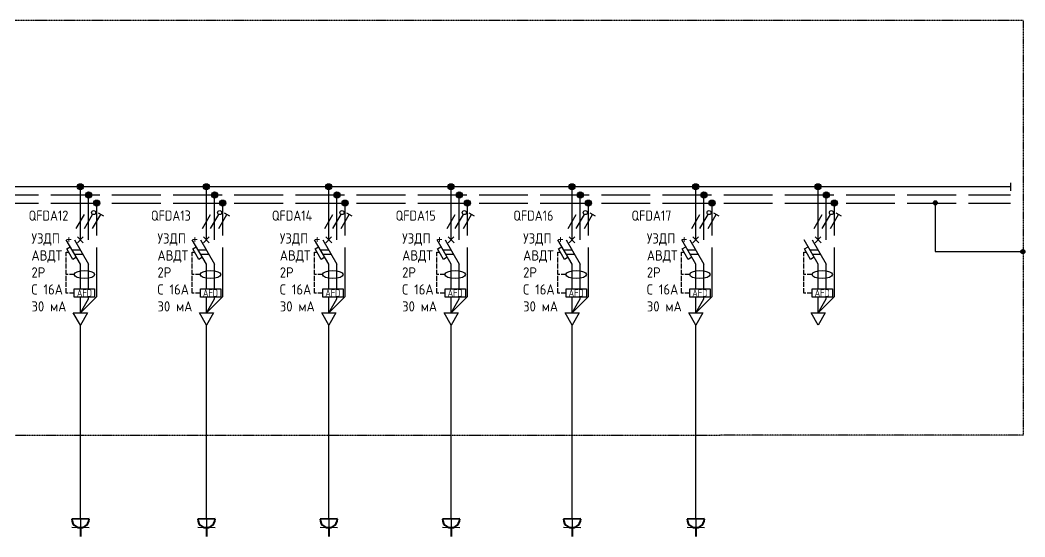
# Model space of a CAD drawing. Header units: millimetres. Extents: x -32 to 417638015, y -35 to 175284279.
# Drawn here: x 417596851 to 417621491, y 175224613 to 175237286 of the extents above; entities that cross this region are included whole.
import ezdxf
from ezdxf.enums import TextEntityAlignment as Align

# ---------------------------------------------------------------- set-up
doc = ezdxf.new("R2010")
doc.units = ezdxf.units.MM
doc.linetypes.add('ACAD_ISO02W100', pattern=[15, 12, -3])
doc.linetypes.add('DASHED2', pattern=[0.375, 0.25, -0.125])
doc.layers.add('4_Однолинейная схема', color=7, linetype='Continuous')
doc.layers.add('A-HATCH-WALL', color=7, linetype='Continuous')
doc.layers.add('A-ANNO-NOTE', color=7, linetype='Continuous', lineweight=5)
doc.layers.add('ЭОМ_Розетки быт', color=5, linetype='Continuous', lineweight=30)
doc.styles.add('DS23_Isopeur', font='isocpeur.ttf')
doc.styles.add('GOST Common', font='GOST_Common.ttf', dxfattribs={"width": 0.9, "height": 350})
doc.styles.add('GOST Common ISO', font='GOST_Common.ttf', dxfattribs={"width": 0.9, "height": 2.5})

# ---------------------------------------------------------------- blocks, each defined once
blk = doc.blocks.new('*U802')
at = {"layer": '4_Однолинейная схема'}
for p, q in [((595.35, 0), (0, 0)), ((595.35, 1), (595.35, -1))]:
    blk.add_line(p, q, dxfattribs=at)
at = {"layer": '4_Однолинейная схема', "linetype": 'ACAD_ISO02W100'}
for p, q in [((0, -2), (595.35, -2)), ((0, -4), (595.35, -4))]:
    blk.add_line(p, q, dxfattribs=at)
blk = doc.blocks.new('TSL_SHM_УГО_Точка - TSL_SHM_УГО_Точка-779818-ЩТ-1_1 _Р_ _')
at = {"layer": 'A-ANNO-NOTE', "lineweight": 30}
h = blk.add_hatch(color=256, dxfattribs=at)
edge = h.paths.add_edge_path()
edge.add_arc((0, 0), 0.5, 0, 360)
blk.add_circle((0, 0), 0.5, dxfattribs=at)
blk = doc.blocks.new('*U1158')
at = {"lineweight": -2}
h = blk.add_hatch(color=256, dxfattribs=at)
h.dxf.hatch_style = 1
edge = h.paths.add_edge_path()
edge.add_arc((0, 0), 0.75, 0, 360)
at = {"layer": 'A-HATCH-WALL', "lineweight": -2}
h = blk.add_hatch(color=256, dxfattribs=at)
h.dxf.hatch_style = 1
edge = h.paths.add_edge_path()
edge.add_arc((2, -2), 0.75, 0, 360)
h = blk.add_hatch(color=256, dxfattribs=at)
h.dxf.hatch_style = 1
edge = h.paths.add_edge_path()
edge.add_arc((4, -4), 0.75, 0, 360)
at = {"lineweight": -2}
for points in [[(0, -13), (0, 0)], [(-0.73, -13.73), (0.69, -12.31)], [(0.71, -13.71), (-0.71, -12.29)], [(0, -25.05), (0, -19), (-3.46, -13)], [(-0.98, -17.3), (-1.85, -17.8), (-3.35, -15.2), (-2.48, -14.7)], [(-1.46, -13), (2, -19)], [(-2.02, -15.5), (-0.02, -15.5)], [(-1.44, -16.5), (0.56, -16.5)], [(0, -30.92), (0, -27.05)]]:
    blk.add_lwpolyline(points, dxfattribs=at)
at = {"linetype": 'ACAD_ISO02W100', "lineweight": -2}
for points in [[(2, -13), (2, -2)], [(4, -26.92), (4, -4)], [(2, -25.05), (2, -19)], [(0, -30.92), (4, -26.92)], [(0, -30.92), (2, -27.46), (2, -26.97)]]:
    blk.add_lwpolyline(points, dxfattribs=at)
at = {"color": 1, "lineweight": -2}
for points in [[(-1, -10.23), (1, -6.77)], [(1, -10.23), (3, -6.77)], [(3, -10.23), (5, -6.77)], [(4.35, -6.39), (5.65, -7.14)]]:
    blk.add_lwpolyline(points, dxfattribs=at)
at = {"color": 1, "linetype": 'ACAD_ISO02W100', "lineweight": -2, "ltscale": 0.1}
for points in [[(-3.5, -21.53), (-3.5, -21.53), (-3.5, -16), (-2.89, -16)], [(-1.5, -21.53), (-3.5, -21.53)], [(-1.5, -26.05), (-3.5, -26.05), (-3.5, -21.53)]]:
    blk.add_lwpolyline(points, dxfattribs=at)
at = {"lineweight": -2}
blk.add_lwpolyline([(0, -33.92), (-1.73, -30.92), (1.73, -30.92)], close=True, dxfattribs=at)
for centre in [(0, 0), (2, -2), (4, -4)]:
    blk.add_circle(centre, 0.75, dxfattribs=at)
at = {"color": 1, "lineweight": -2}
blk.add_circle((3.25, -6.33), 0.5, dxfattribs=at)
at = {"lineweight": -2}
blk.add_ellipse((1, -21.53), major_axis=(2.5, 0), ratio=0.4, dxfattribs=at)
at = {"style": 'GOST Common ISO', "width": 0.9}
blk.add_attdef('ФАЗА', text='', height=2.5, dxfattribs=at).set_placement((0, 2), align=Align.CENTER)
at = {"lineweight": -2}
blk.add_wipeout([(-1.49, -25.05), (3.5, -25.05), (3.5, -27.05), (-1.49, -27.05)], dxfattribs=at)
blk.add_lwpolyline([(3.5, -27.05), (-1.49, -27.05), (-1.49, -25.05), (3.5, -25.05)], close=True, dxfattribs=at)
at = {"lineweight": -2, "insert": (1, -26.05), "char_height": 1.75, "attachment_point": 5, "style": 'GOST Common ISO'}
blk.add_mtext_dynamic_manual_height_columns('AFD', width=4.9912, gutter_width=12.5, heights=[0], dxfattribs=at)
blk = doc.blocks.new('*U1159')
at = {"lineweight": -2}
h = blk.add_hatch(color=256, dxfattribs=at)
h.dxf.hatch_style = 1
edge = h.paths.add_edge_path()
edge.add_arc((0, 0), 0.75, 0, 360)
at = {"layer": 'A-HATCH-WALL', "lineweight": -2}
h = blk.add_hatch(color=256, dxfattribs=at)
h.dxf.hatch_style = 1
edge = h.paths.add_edge_path()
edge.add_arc((2, -2), 0.75, 0, 360)
h = blk.add_hatch(color=256, dxfattribs=at)
h.dxf.hatch_style = 1
edge = h.paths.add_edge_path()
edge.add_arc((4, -4), 0.75, 0, 360)
at = {"lineweight": -2}
for points in [[(0, -13), (0, 0)], [(-0.73, -13.73), (0.69, -12.31)], [(0.71, -13.71), (-0.71, -12.29)], [(0, -25.05), (0, -19), (-3.46, -13)], [(-0.98, -17.3), (-1.85, -17.8), (-3.35, -15.2), (-2.48, -14.7)], [(-1.46, -13), (2, -19)], [(-2.02, -15.5), (-0.02, -15.5)], [(-1.44, -16.5), (0.56, -16.5)], [(0, -30.92), (0, -27.05)]]:
    blk.add_lwpolyline(points, dxfattribs=at)
at = {"linetype": 'ACAD_ISO02W100', "lineweight": -2}
for points in [[(2, -13), (2, -2)], [(4, -26.92), (4, -4)], [(2, -25.05), (2, -19)], [(0, -30.92), (4, -26.92)], [(0, -30.92), (2, -27.46), (2, -26.97)]]:
    blk.add_lwpolyline(points, dxfattribs=at)
at = {"color": 1, "lineweight": -2}
for points in [[(-1, -10.23), (1, -6.77)], [(1, -10.23), (3, -6.77)], [(3, -10.23), (5, -6.77)], [(4.35, -6.39), (5.65, -7.14)]]:
    blk.add_lwpolyline(points, dxfattribs=at)
at = {"color": 1, "linetype": 'ACAD_ISO02W100', "lineweight": -2, "ltscale": 0.1}
for points in [[(-3.5, -21.53), (-3.5, -21.53), (-3.5, -16), (-2.89, -16)], [(-1.5, -21.53), (-3.5, -21.53)], [(-1.5, -26.05), (-3.5, -26.05), (-3.5, -21.53)]]:
    blk.add_lwpolyline(points, dxfattribs=at)
at = {"lineweight": -2}
blk.add_lwpolyline([(0, -33.92), (-1.73, -30.92), (1.73, -30.92)], close=True, dxfattribs=at)
for centre in [(0, 0), (2, -2), (4, -4)]:
    blk.add_circle(centre, 0.75, dxfattribs=at)
at = {"color": 1, "lineweight": -2}
blk.add_circle((3.25, -6.33), 0.5, dxfattribs=at)
at = {"lineweight": -2}
blk.add_ellipse((1, -21.53), major_axis=(2.5, 0), ratio=0.4, dxfattribs=at)
at = {"style": 'GOST Common ISO', "width": 0.9}
blk.add_attdef('ФАЗА', text='', height=2.5, dxfattribs=at).set_placement((0, 2), align=Align.CENTER)
at = {"lineweight": -2}
blk.add_wipeout([(-1.49, -25.05), (3.5, -25.05), (3.5, -27.05), (-1.49, -27.05)], dxfattribs=at)
blk.add_lwpolyline([(3.5, -27.05), (-1.49, -27.05), (-1.49, -25.05), (3.5, -25.05)], close=True, dxfattribs=at)
at = {"lineweight": -2, "insert": (1, -26.05), "char_height": 1.75, "attachment_point": 5, "style": 'GOST Common ISO'}
blk.add_mtext_dynamic_manual_height_columns('AFD', width=4.9912, gutter_width=12.5, heights=[0], dxfattribs=at)
blk = doc.blocks.new('*U1160')
at = {"lineweight": -2}
h = blk.add_hatch(color=256, dxfattribs=at)
h.dxf.hatch_style = 1
edge = h.paths.add_edge_path()
edge.add_arc((0, 0), 0.75, 0, 360)
at = {"layer": 'A-HATCH-WALL', "lineweight": -2}
h = blk.add_hatch(color=256, dxfattribs=at)
h.dxf.hatch_style = 1
edge = h.paths.add_edge_path()
edge.add_arc((2, -2), 0.75, 0, 360)
h = blk.add_hatch(color=256, dxfattribs=at)
h.dxf.hatch_style = 1
edge = h.paths.add_edge_path()
edge.add_arc((4, -4), 0.75, 0, 360)
at = {"lineweight": -2}
for points in [[(0, -13), (0, 0)], [(-0.73, -13.73), (0.69, -12.31)], [(0.71, -13.71), (-0.71, -12.29)], [(0, -25.05), (0, -19), (-3.46, -13)], [(-0.98, -17.3), (-1.85, -17.8), (-3.35, -15.2), (-2.48, -14.7)], [(-1.46, -13), (2, -19)], [(-2.02, -15.5), (-0.02, -15.5)], [(-1.44, -16.5), (0.56, -16.5)], [(0, -30.92), (0, -27.05)]]:
    blk.add_lwpolyline(points, dxfattribs=at)
at = {"linetype": 'ACAD_ISO02W100', "lineweight": -2}
for points in [[(2, -13), (2, -2)], [(4, -26.92), (4, -4)], [(2, -25.05), (2, -19)], [(0, -30.92), (4, -26.92)], [(0, -30.92), (2, -27.46), (2, -26.97)]]:
    blk.add_lwpolyline(points, dxfattribs=at)
at = {"color": 1, "lineweight": -2}
for points in [[(-1, -10.23), (1, -6.77)], [(1, -10.23), (3, -6.77)], [(3, -10.23), (5, -6.77)], [(4.35, -6.39), (5.65, -7.14)]]:
    blk.add_lwpolyline(points, dxfattribs=at)
at = {"color": 1, "linetype": 'ACAD_ISO02W100', "lineweight": -2, "ltscale": 0.1}
for points in [[(-3.5, -21.53), (-3.5, -21.53), (-3.5, -16), (-2.89, -16)], [(-1.5, -21.53), (-3.5, -21.53)], [(-1.5, -26.05), (-3.5, -26.05), (-3.5, -21.53)]]:
    blk.add_lwpolyline(points, dxfattribs=at)
at = {"lineweight": -2}
blk.add_lwpolyline([(0, -33.92), (-1.73, -30.92), (1.73, -30.92)], close=True, dxfattribs=at)
for centre in [(0, 0), (2, -2), (4, -4)]:
    blk.add_circle(centre, 0.75, dxfattribs=at)
at = {"color": 1, "lineweight": -2}
blk.add_circle((3.25, -6.33), 0.5, dxfattribs=at)
at = {"lineweight": -2}
blk.add_ellipse((1, -21.53), major_axis=(2.5, 0), ratio=0.4, dxfattribs=at)
at = {"style": 'GOST Common ISO', "width": 0.9}
blk.add_attdef('ФАЗА', text='', height=2.5, dxfattribs=at).set_placement((0, 2), align=Align.CENTER)
at = {"lineweight": -2}
blk.add_wipeout([(-1.49, -25.05), (3.5, -25.05), (3.5, -27.05), (-1.49, -27.05)], dxfattribs=at)
blk.add_lwpolyline([(3.5, -27.05), (-1.49, -27.05), (-1.49, -25.05), (3.5, -25.05)], close=True, dxfattribs=at)
at = {"lineweight": -2, "insert": (1, -26.05), "char_height": 1.75, "attachment_point": 5, "style": 'GOST Common ISO'}
blk.add_mtext_dynamic_manual_height_columns('AFD', width=4.9912, gutter_width=12.5, heights=[0], dxfattribs=at)
blk = doc.blocks.new('*U1161')
at = {"lineweight": -2}
h = blk.add_hatch(color=256, dxfattribs=at)
h.dxf.hatch_style = 1
edge = h.paths.add_edge_path()
edge.add_arc((0, 0), 0.75, 0, 360)
at = {"layer": 'A-HATCH-WALL', "lineweight": -2}
h = blk.add_hatch(color=256, dxfattribs=at)
h.dxf.hatch_style = 1
edge = h.paths.add_edge_path()
edge.add_arc((2, -2), 0.75, 0, 360)
h = blk.add_hatch(color=256, dxfattribs=at)
h.dxf.hatch_style = 1
edge = h.paths.add_edge_path()
edge.add_arc((4, -4), 0.75, 0, 360)
at = {"lineweight": -2}
for points in [[(0, -13), (0, 0)], [(-0.73, -13.73), (0.69, -12.31)], [(0.71, -13.71), (-0.71, -12.29)], [(0, -25.05), (0, -19), (-3.46, -13)], [(-0.98, -17.3), (-1.85, -17.8), (-3.35, -15.2), (-2.48, -14.7)], [(-1.46, -13), (2, -19)], [(-2.02, -15.5), (-0.02, -15.5)], [(-1.44, -16.5), (0.56, -16.5)], [(0, -30.92), (0, -27.05)]]:
    blk.add_lwpolyline(points, dxfattribs=at)
at = {"linetype": 'ACAD_ISO02W100', "lineweight": -2}
for points in [[(2, -13), (2, -2)], [(4, -26.92), (4, -4)], [(2, -25.05), (2, -19)], [(0, -30.92), (4, -26.92)], [(0, -30.92), (2, -27.46), (2, -26.97)]]:
    blk.add_lwpolyline(points, dxfattribs=at)
at = {"color": 1, "lineweight": -2}
for points in [[(-1, -10.23), (1, -6.77)], [(1, -10.23), (3, -6.77)], [(3, -10.23), (5, -6.77)], [(4.35, -6.39), (5.65, -7.14)]]:
    blk.add_lwpolyline(points, dxfattribs=at)
at = {"color": 1, "linetype": 'ACAD_ISO02W100', "lineweight": -2, "ltscale": 0.1}
for points in [[(-3.5, -21.53), (-3.5, -21.53), (-3.5, -16), (-2.89, -16)], [(-1.5, -21.53), (-3.5, -21.53)], [(-1.5, -26.05), (-3.5, -26.05), (-3.5, -21.53)]]:
    blk.add_lwpolyline(points, dxfattribs=at)
at = {"lineweight": -2}
blk.add_lwpolyline([(0, -33.92), (-1.73, -30.92), (1.73, -30.92)], close=True, dxfattribs=at)
for centre in [(0, 0), (2, -2), (4, -4)]:
    blk.add_circle(centre, 0.75, dxfattribs=at)
at = {"color": 1, "lineweight": -2}
blk.add_circle((3.25, -6.33), 0.5, dxfattribs=at)
at = {"lineweight": -2}
blk.add_ellipse((1, -21.53), major_axis=(2.5, 0), ratio=0.4, dxfattribs=at)
at = {"style": 'GOST Common ISO', "width": 0.9}
blk.add_attdef('ФАЗА', text='', height=2.5, dxfattribs=at).set_placement((0, 2), align=Align.CENTER)
at = {"lineweight": -2}
blk.add_wipeout([(-1.49, -25.05), (3.5, -25.05), (3.5, -27.05), (-1.49, -27.05)], dxfattribs=at)
blk.add_lwpolyline([(3.5, -27.05), (-1.49, -27.05), (-1.49, -25.05), (3.5, -25.05)], close=True, dxfattribs=at)
at = {"lineweight": -2, "insert": (1, -26.05), "char_height": 1.75, "attachment_point": 5, "style": 'GOST Common ISO'}
blk.add_mtext_dynamic_manual_height_columns('AFD', width=4.9912, gutter_width=12.5, heights=[0], dxfattribs=at)
blk = doc.blocks.new('*U1149')
at = {"lineweight": -2}
h = blk.add_hatch(color=256, dxfattribs=at)
h.dxf.hatch_style = 1
edge = h.paths.add_edge_path()
edge.add_arc((0, 0), 0.75, 0, 360)
at = {"layer": 'A-HATCH-WALL', "lineweight": -2}
h = blk.add_hatch(color=256, dxfattribs=at)
h.dxf.hatch_style = 1
edge = h.paths.add_edge_path()
edge.add_arc((2, -2), 0.75, 0, 360)
h = blk.add_hatch(color=256, dxfattribs=at)
h.dxf.hatch_style = 1
edge = h.paths.add_edge_path()
edge.add_arc((4, -4), 0.75, 0, 360)
at = {"lineweight": -2}
for points in [[(0, -13), (0, 0)], [(-0.73, -13.73), (0.69, -12.31)], [(0.71, -13.71), (-0.71, -12.29)], [(0, -25.05), (0, -19), (-3.46, -13)], [(-0.98, -17.3), (-1.85, -17.8), (-3.35, -15.2), (-2.48, -14.7)], [(-1.46, -13), (2, -19)], [(-2.02, -15.5), (-0.02, -15.5)], [(-1.44, -16.5), (0.56, -16.5)], [(0, -30.92), (0, -27.05)]]:
    blk.add_lwpolyline(points, dxfattribs=at)
at = {"linetype": 'ACAD_ISO02W100', "lineweight": -2}
for points in [[(2, -13), (2, -2)], [(4, -26.92), (4, -4)], [(2, -25.05), (2, -19)], [(0, -30.92), (4, -26.92)], [(0, -30.92), (2, -27.46), (2, -26.97)]]:
    blk.add_lwpolyline(points, dxfattribs=at)
at = {"color": 1, "lineweight": -2}
for points in [[(-1, -10.23), (1, -6.77)], [(1, -10.23), (3, -6.77)], [(3, -10.23), (5, -6.77)], [(4.35, -6.39), (5.65, -7.14)]]:
    blk.add_lwpolyline(points, dxfattribs=at)
at = {"color": 1, "linetype": 'ACAD_ISO02W100', "lineweight": -2, "ltscale": 0.1}
for points in [[(-3.5, -21.53), (-3.5, -21.53), (-3.5, -16), (-2.89, -16)], [(-1.5, -21.53), (-3.5, -21.53)], [(-1.5, -26.05), (-3.5, -26.05), (-3.5, -21.53)]]:
    blk.add_lwpolyline(points, dxfattribs=at)
at = {"lineweight": -2}
blk.add_lwpolyline([(0, -33.92), (-1.73, -30.92), (1.73, -30.92)], close=True, dxfattribs=at)
for centre in [(0, 0), (2, -2), (4, -4)]:
    blk.add_circle(centre, 0.75, dxfattribs=at)
at = {"color": 1, "lineweight": -2}
blk.add_circle((3.25, -6.33), 0.5, dxfattribs=at)
at = {"lineweight": -2}
blk.add_ellipse((1, -21.53), major_axis=(2.5, 0), ratio=0.4, dxfattribs=at)
at = {"style": 'GOST Common ISO', "width": 0.9}
blk.add_attdef('ФАЗА', text='', height=2.5, dxfattribs=at).set_placement((0, 2), align=Align.CENTER)
at = {"lineweight": -2}
blk.add_wipeout([(-1.49, -25.05), (3.5, -25.05), (3.5, -27.05), (-1.49, -27.05)], dxfattribs=at)
blk.add_lwpolyline([(3.5, -27.05), (-1.49, -27.05), (-1.49, -25.05), (3.5, -25.05)], close=True, dxfattribs=at)
at = {"lineweight": -2, "insert": (1, -26.05), "char_height": 1.75, "attachment_point": 5, "style": 'GOST Common ISO'}
blk.add_mtext_dynamic_manual_height_columns('AFD', width=4.9912, gutter_width=12.5, heights=[0], dxfattribs=at)
blk = doc.blocks.new('*U1150')
at = {"lineweight": -2}
h = blk.add_hatch(color=256, dxfattribs=at)
h.dxf.hatch_style = 1
edge = h.paths.add_edge_path()
edge.add_arc((0, 0), 0.75, 0, 360)
at = {"layer": 'A-HATCH-WALL', "lineweight": -2}
h = blk.add_hatch(color=256, dxfattribs=at)
h.dxf.hatch_style = 1
edge = h.paths.add_edge_path()
edge.add_arc((2, -2), 0.75, 0, 360)
h = blk.add_hatch(color=256, dxfattribs=at)
h.dxf.hatch_style = 1
edge = h.paths.add_edge_path()
edge.add_arc((4, -4), 0.75, 0, 360)
at = {"lineweight": -2}
for points in [[(0, -13), (0, 0)], [(-0.73, -13.73), (0.69, -12.31)], [(0.71, -13.71), (-0.71, -12.29)], [(0, -25.05), (0, -19), (-3.46, -13)], [(-0.98, -17.3), (-1.85, -17.8), (-3.35, -15.2), (-2.48, -14.7)], [(-1.46, -13), (2, -19)], [(-2.02, -15.5), (-0.02, -15.5)], [(-1.44, -16.5), (0.56, -16.5)], [(0, -30.92), (0, -27.05)]]:
    blk.add_lwpolyline(points, dxfattribs=at)
at = {"linetype": 'ACAD_ISO02W100', "lineweight": -2}
for points in [[(2, -13), (2, -2)], [(4, -26.92), (4, -4)], [(2, -25.05), (2, -19)], [(0, -30.92), (4, -26.92)], [(0, -30.92), (2, -27.46), (2, -26.97)]]:
    blk.add_lwpolyline(points, dxfattribs=at)
at = {"color": 1, "lineweight": -2}
for points in [[(-1, -10.23), (1, -6.77)], [(1, -10.23), (3, -6.77)], [(3, -10.23), (5, -6.77)], [(4.35, -6.39), (5.65, -7.14)]]:
    blk.add_lwpolyline(points, dxfattribs=at)
at = {"color": 1, "linetype": 'ACAD_ISO02W100', "lineweight": -2, "ltscale": 0.1}
for points in [[(-3.5, -21.53), (-3.5, -21.53), (-3.5, -16), (-2.89, -16)], [(-1.5, -21.53), (-3.5, -21.53)], [(-1.5, -26.05), (-3.5, -26.05), (-3.5, -21.53)]]:
    blk.add_lwpolyline(points, dxfattribs=at)
at = {"lineweight": -2}
blk.add_lwpolyline([(0, -33.92), (-1.73, -30.92), (1.73, -30.92)], close=True, dxfattribs=at)
for centre in [(0, 0), (2, -2), (4, -4)]:
    blk.add_circle(centre, 0.75, dxfattribs=at)
at = {"color": 1, "lineweight": -2}
blk.add_circle((3.25, -6.33), 0.5, dxfattribs=at)
at = {"lineweight": -2}
blk.add_ellipse((1, -21.53), major_axis=(2.5, 0), ratio=0.4, dxfattribs=at)
at = {"style": 'GOST Common ISO', "width": 0.9}
blk.add_attdef('ФАЗА', text='', height=2.5, dxfattribs=at).set_placement((0, 2), align=Align.CENTER)
at = {"lineweight": -2}
blk.add_wipeout([(-1.49, -25.05), (3.5, -25.05), (3.5, -27.05), (-1.49, -27.05)], dxfattribs=at)
blk.add_lwpolyline([(3.5, -27.05), (-1.49, -27.05), (-1.49, -25.05), (3.5, -25.05)], close=True, dxfattribs=at)
at = {"lineweight": -2, "insert": (1, -26.05), "char_height": 1.75, "attachment_point": 5, "style": 'GOST Common ISO'}
blk.add_mtext_dynamic_manual_height_columns('AFD', width=4.9912, gutter_width=12.5, heights=[0], dxfattribs=at)
blk = doc.blocks.new('*U74')
at = {"color": 0, "lineweight": 40}
for p, q in [((18, 249), (-18, -249)), ((249, -18), (499, -37))]:
    blk.add_line(p, q, dxfattribs=at)
at = {"color": 0}
for p, q in [((0, 0), (249, -18)), ((268, 231), (231, -268))]:
    blk.add_line(p, q, dxfattribs=at)
at = {"color": 0, "lineweight": 40}
blk.add_arc((0, 0), 250, 265.799, 85.799, dxfattribs=at)
at = {"color": 7, "style": 'GOST Common', "width": 0.9}
for tag, p in [('КОЛВО', (36, 425)), ('ВЫСОТА', (294, -391))]:
    blk.add_attdef(tag, p, '', height=350, dxfattribs=at)
at = {"color": 7, "linetype": 'ByBlock', "style": 'GOST Common', "width": 0.9}
blk.add_attdef('ГРУППА', text='', height=350, dxfattribs=at).set_placement((-568, 0), align=Align.RIGHT)
blk = doc.blocks.new('*U1136')
at = {"linetype": 'ByBlock', "lineweight": -2}
blk.add_lwpolyline([(0, -1), (0, 838.3)], dxfattribs=at)
at = {"layer": 'ЭОМ_Розетки быт', "color": 0, "xscale": 0.15, "yscale": 0.15, "zscale": 0.15, "rotation": 274.1958433846598}
blk.add_blockref('*U74', (0, -1), dxfattribs=at)
at = {"style": 'GOST Common ISO'}
for tag, p in [('ТРАССА', (-0.3, 0)), ('1_СТРОКА', (4.4, 0)), ('2_СТРОКА', (9.2, 0)), ('3_СТРОКА', (13.9, 0)), ('4_СТРОКА', (18.4, -0.2))]:
    blk.add_attdef(tag, p, '', height=2.5, rotation=90, dxfattribs=at)
blk = doc.blocks.new('*U1137')
at = {"linetype": 'ByBlock', "lineweight": -2}
blk.add_lwpolyline([(0, -1), (0, 838.3)], dxfattribs=at)
at = {"layer": 'ЭОМ_Розетки быт', "color": 0, "xscale": 0.15, "yscale": 0.15, "zscale": 0.15, "rotation": 274.1958433846598}
blk.add_blockref('*U74', (0, -1), dxfattribs=at)
at = {"style": 'GOST Common ISO'}
for tag, p in [('ТРАССА', (-0.3, 0)), ('1_СТРОКА', (4.4, 0)), ('2_СТРОКА', (9.2, 0)), ('3_СТРОКА', (13.9, 0)), ('4_СТРОКА', (18.4, -0.2))]:
    blk.add_attdef(tag, p, '', height=2.5, rotation=90, dxfattribs=at)
blk = doc.blocks.new('*U1138')
at = {"linetype": 'ByBlock', "lineweight": -2}
blk.add_lwpolyline([(0, -1), (0, 838.3)], dxfattribs=at)
at = {"layer": 'ЭОМ_Розетки быт', "color": 0, "xscale": 0.15, "yscale": 0.15, "zscale": 0.15, "rotation": 274.1958433846598}
blk.add_blockref('*U74', (0, -1), dxfattribs=at)
at = {"style": 'GOST Common ISO'}
for tag, p in [('ТРАССА', (-0.3, 0)), ('1_СТРОКА', (4.4, 0)), ('2_СТРОКА', (9.2, 0)), ('3_СТРОКА', (13.9, 0)), ('4_СТРОКА', (18.4, -0.2))]:
    blk.add_attdef(tag, p, '', height=2.5, rotation=90, dxfattribs=at)
blk = doc.blocks.new('*U1139')
at = {"linetype": 'ByBlock', "lineweight": -2}
blk.add_lwpolyline([(0, -1), (0, 838.3)], dxfattribs=at)
at = {"layer": 'ЭОМ_Розетки быт', "color": 0, "xscale": 0.15, "yscale": 0.15, "zscale": 0.15, "rotation": 274.1958433846598}
blk.add_blockref('*U74', (0, -1), dxfattribs=at)
at = {"style": 'GOST Common ISO'}
for tag, p in [('ТРАССА', (-0.3, 0)), ('1_СТРОКА', (4.4, 0)), ('2_СТРОКА', (9.2, 0)), ('3_СТРОКА', (13.9, 0)), ('4_СТРОКА', (18.4, -0.2))]:
    blk.add_attdef(tag, p, '', height=2.5, rotation=90, dxfattribs=at)
blk = doc.blocks.new('*U1140')
at = {"linetype": 'ByBlock', "lineweight": -2}
blk.add_lwpolyline([(0, -1), (0, 838.3)], dxfattribs=at)
at = {"layer": 'ЭОМ_Розетки быт', "color": 0, "xscale": 0.15, "yscale": 0.15, "zscale": 0.15, "rotation": 274.1958433846598}
blk.add_blockref('*U74', (0, -1), dxfattribs=at)
at = {"style": 'GOST Common ISO'}
for tag, p in [('ТРАССА', (-0.3, 0)), ('1_СТРОКА', (4.4, 0)), ('2_СТРОКА', (9.2, 0)), ('3_СТРОКА', (13.9, 0)), ('4_СТРОКА', (18.4, -0.2))]:
    blk.add_attdef(tag, p, '', height=2.5, rotation=90, dxfattribs=at)
blk = doc.blocks.new('*U1141')
at = {"linetype": 'ByBlock', "lineweight": -2}
blk.add_lwpolyline([(0, -1), (0, 838.3)], dxfattribs=at)
at = {"layer": 'ЭОМ_Розетки быт', "color": 0, "xscale": 0.15, "yscale": 0.15, "zscale": 0.15, "rotation": 274.1958433846598}
blk.add_blockref('*U74', (0, -1), dxfattribs=at)
at = {"style": 'GOST Common ISO'}
for tag, p in [('ТРАССА', (-0.3, 0)), ('1_СТРОКА', (4.4, 0)), ('2_СТРОКА', (9.2, 0)), ('3_СТРОКА', (13.9, 0)), ('4_СТРОКА', (18.4, -0.2))]:
    blk.add_attdef(tag, p, '', height=2.5, rotation=90, dxfattribs=at)
blk = doc.blocks.new('*U799')
at = {"lineweight": -2}
h = blk.add_hatch(color=256, dxfattribs=at)
h.dxf.hatch_style = 1
edge = h.paths.add_edge_path()
edge.add_arc((0, 0), 0.75, 0, 360)
at = {"layer": 'A-HATCH-WALL', "lineweight": -2}
h = blk.add_hatch(color=256, dxfattribs=at)
h.dxf.hatch_style = 1
edge = h.paths.add_edge_path()
edge.add_arc((2, -2), 0.75, 0, 360)
h = blk.add_hatch(color=256, dxfattribs=at)
h.dxf.hatch_style = 1
edge = h.paths.add_edge_path()
edge.add_arc((4, -4), 0.75, 0, 360)
at = {"lineweight": -2}
for points in [[(0, -13), (0, 0)], [(-0.73, -13.73), (0.69, -12.31)], [(0.71, -13.71), (-0.71, -12.29)], [(0, -25.05), (0, -19), (-3.46, -13)], [(-0.98, -17.3), (-1.85, -17.8), (-3.35, -15.2), (-2.48, -14.7)], [(-1.46, -13), (2, -19)], [(-2.02, -15.5), (-0.02, -15.5)], [(-1.44, -16.5), (0.56, -16.5)], [(0, -30.92), (0, -27.05)]]:
    blk.add_lwpolyline(points, dxfattribs=at)
at = {"linetype": 'ACAD_ISO02W100', "lineweight": -2}
for points in [[(2, -13), (2, -2)], [(4, -26.92), (4, -4)], [(2, -25.05), (2, -19)], [(0, -30.92), (4, -26.92)], [(0, -30.92), (2, -27.46), (2, -26.97)]]:
    blk.add_lwpolyline(points, dxfattribs=at)
at = {"color": 1, "lineweight": -2}
for points in [[(-1, -10.23), (1, -6.77)], [(1, -10.23), (3, -6.77)], [(3, -10.23), (5, -6.77)], [(4.35, -6.39), (5.65, -7.14)]]:
    blk.add_lwpolyline(points, dxfattribs=at)
at = {"color": 1, "linetype": 'ACAD_ISO02W100', "lineweight": -2, "ltscale": 0.1}
for points in [[(-3.5, -21.53), (-3.5, -21.53), (-3.5, -16), (-2.89, -16)], [(-1.5, -21.53), (-3.5, -21.53)], [(-1.5, -26.05), (-3.5, -26.05), (-3.5, -21.53)]]:
    blk.add_lwpolyline(points, dxfattribs=at)
at = {"lineweight": -2}
blk.add_lwpolyline([(0, -33.92), (-1.73, -30.92), (1.73, -30.92)], close=True, dxfattribs=at)
for centre in [(0, 0), (2, -2), (4, -4)]:
    blk.add_circle(centre, 0.75, dxfattribs=at)
at = {"color": 1, "lineweight": -2}
blk.add_circle((3.25, -6.33), 0.5, dxfattribs=at)
at = {"lineweight": -2}
blk.add_ellipse((1, -21.53), major_axis=(2.5, 0), ratio=0.4, dxfattribs=at)
at = {"style": 'GOST Common ISO', "width": 0.9}
blk.add_attdef('ФАЗА', text='', height=2.5, dxfattribs=at).set_placement((0, 2), align=Align.CENTER)
at = {"lineweight": -2}
blk.add_wipeout([(-1.49, -25.05), (3.5, -25.05), (3.5, -27.05), (-1.49, -27.05)], dxfattribs=at)
blk.add_lwpolyline([(3.5, -27.05), (-1.49, -27.05), (-1.49, -25.05), (3.5, -25.05)], close=True, dxfattribs=at)
at = {"lineweight": -2, "insert": (1, -26.05), "char_height": 1.75, "attachment_point": 5, "style": 'GOST Common ISO'}
blk.add_mtext_dynamic_manual_height_columns('AFD', width=4.9912, gutter_width=12.5, heights=[0], dxfattribs=at)

msp = doc.modelspace()

# ---------------------------------------------------------------- linework, layer by layer
at = {"linetype": 'DASHED2'}
msp.add_lwpolyline([(417560227, 175227082), (417560227, 175237286), (417621448, 175237286), (417621445, 175227107)], close=True, dxfattribs=at)
msp.add_lwpolyline([(417619294, 175232820), (417619294, 175231609), (417621441, 175231608)])
at = {"color": 7}
for centre in [(417619294, 175232805), (417621441, 175231608)]:
    msp.add_circle(centre, 50, dxfattribs=at)

# ---------------------------------------------------------------- block references
at = {"layer": '4_Однолинейная схема', "color": 0, "xscale": 100, "yscale": 100, "zscale": 100}
msp.add_blockref('*U802', (417561604, 175233199), dxfattribs=at)
at = {"layer": 'A-ANNO-NOTE', "xscale": 100, "yscale": 100, "zscale": 100}
for p in [(417619294, 175232805), (417621441, 175231608)]:
    msp.add_blockref('TSL_SHM_УГО_Точка - TSL_SHM_УГО_Точка-779818-ЩТ-1_1 _Р_ _', p, dxfattribs=at)

# ---------------------------------------------------------------- texts
at = {"char_height": 250, "width": 849.79, "attachment_point": 1, "style": 'GOST Common'}
for s, insert in [('QFDA16', (417608945, 175232617)), ('QFDA17', (417611844, 175232617))]:
    msp.add_mtext(s, dxfattribs=dict(at, insert=insert))

# ---------------------------------------------------------------- next in the draw order: block references
at = {"xscale": 100, "yscale": 100, "zscale": 100}
for name, p in [('*U1158', (417598329, 175233199)), ('*U1159', (417601420, 175233199)), ('*U1160', (417604420, 175233199)), ('*U1161', (417607420, 175233199)), ('*U1149', (417610387, 175233199)), ('*U1150', (417613420, 175233199)), ('*U799', (417616420, 175233199))]:
    msp.add_blockref(name, p, dxfattribs=at)

# ---------------------------------------------------------------- next in the draw order: block references
at = {"color": 1, "xscale": 5.664893170372438, "yscale": 5.664893170372438, "zscale": 5.664893170372438}
for name, p in [('*U1136', (417598329, 175225058)), ('*U1137', (417601420, 175225058)), ('*U1138', (417604420, 175225058)), ('*U1139', (417607420, 175225058)), ('*U1140', (417610387, 175225058)), ('*U1141', (417613420, 175225058))]:
    msp.add_blockref(name, p, dxfattribs=at)

# ---------------------------------------------------------------- next in the draw order: texts
at = {"char_height": 250, "attachment_point": 1}
for s, insert, width, style in [('QFDA12', (417597059, 175232617), 849.79, 'GOST Common'), ('QFDA13', (417600059, 175232617), 849.79, 'GOST Common'), ('QFDA14', (417603025, 175232617), 849.79, 'GOST Common'), ('QFDA15', (417606059, 175232617), 849.79, 'GOST Common'), ('{\\W0.9;УЗДП + АВДТ\\P2Р\\PС 16А\\P30 мА}', (417597129, 175232057), 1244.38, 'DS23_Isopeur'), ('{\\W0.9;УЗДП + АВДТ\\P2Р\\PС 16А\\P30 мА}', (417600219, 175232057), 1244.38, 'DS23_Isopeur'), ('{\\W0.9;УЗДП + АВДТ\\P2Р\\PС 16А\\P30 мА}', (417603219, 175232057), 1244.38, 'DS23_Isopeur'), ('{\\W0.9;УЗДП + АВДТ\\P2Р\\PС 16А\\P30 мА}', (417606219, 175232057), 1244.38, 'DS23_Isopeur'), ('{\\W0.9;УЗДП + АВДТ\\P2Р\\PС 16А\\P30 мА}', (417609186, 175232057), 1244.38, 'DS23_Isopeur'), ('{\\W0.9;УЗДП + АВДТ\\P2Р\\PС 16А\\P30 мА}', (417612219, 175232057), 1244.38, 'DS23_Isopeur')]:
    msp.add_mtext(s, dxfattribs=dict(at, insert=insert, width=width, style=style))

doc.saveas('drawing.dxf')
